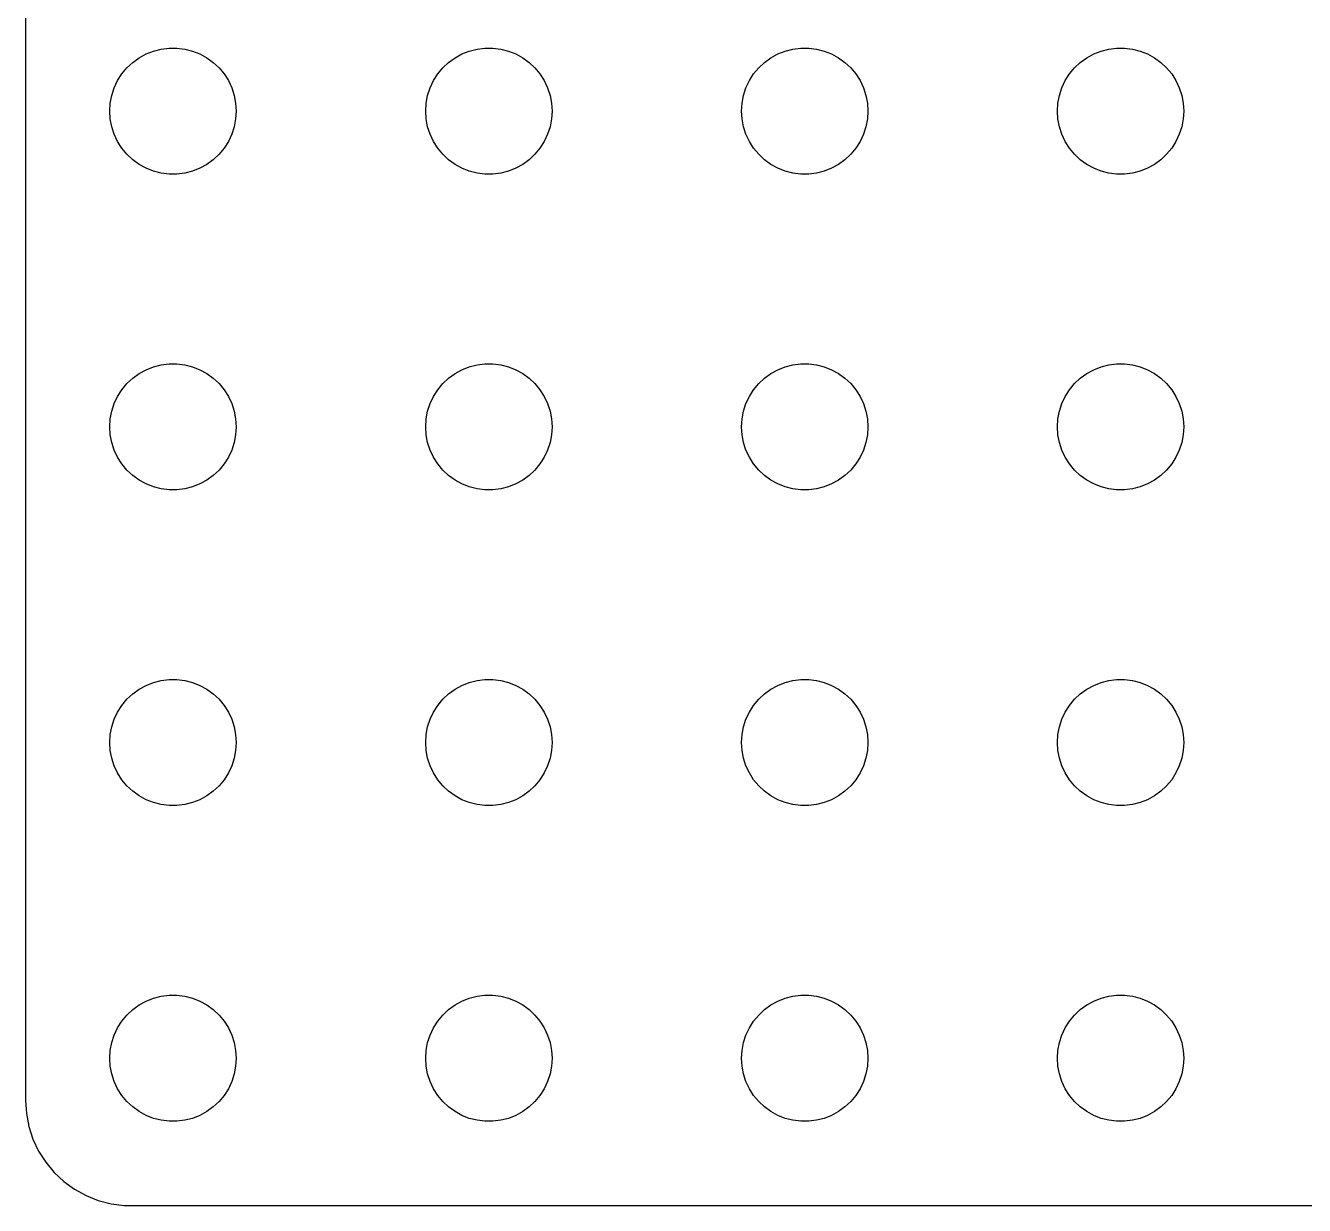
# Model space of a CAD drawing. Header units: metres. Extents: x -127 to 127, y -112 to 112.
# Drawn here: x -127 to -66.3, y -112 to -55.9 of the extents above; entities that cross this region are included whole.
import ezdxf

# ---------------------------------------------------------------- set-up
doc = ezdxf.new("R2010")
doc.units = ezdxf.units.M

msp = doc.modelspace()

# ---------------------------------------------------------------- linework, layer by layer
for p, q in [((-127, 107), (-127, -107)), ((-120.927, -57.1468), (-120.562, -57.0531)), ((-120.562, -57.0531), (-120.188, -57.0059)), ((-120.188, -57.0059), (-119.812, -57.0059)), ((-119.812, -57.0059), (-119.438, -57.0531)), ((-119.438, -57.0531), (-119.073, -57.1468)), ((-105.927, -57.1468), (-105.562, -57.0531)), ((-105.562, -57.0531), (-105.188, -57.0059)), ((-105.188, -57.0059), (-104.812, -57.0059)), ((-104.812, -57.0059), (-104.438, -57.0531)), ((-104.438, -57.0531), (-104.073, -57.1468)), ((-90.927, -57.1468), (-90.5621, -57.0531)), ((-90.5621, -57.0531), (-90.1884, -57.0059)), ((-90.1884, -57.0059), (-89.8116, -57.0059)), ((-89.8116, -57.0059), (-89.4379, -57.0531)), ((-89.4379, -57.0531), (-89.073, -57.1468)), ((-75.927, -57.1468), (-75.5621, -57.0531)), ((-75.5621, -57.0531), (-75.1884, -57.0059)), ((-75.1884, -57.0059), (-74.8116, -57.0059)), ((-74.8116, -57.0059), (-74.4379, -57.0531)), ((-74.4379, -57.0531), (-74.073, -57.1468)), ((-122.187, -57.9464), (-121.912, -57.6885)), ((-121.912, -57.6885), (-121.607, -57.467)), ((-121.607, -57.467), (-121.277, -57.2855)), ((-121.277, -57.2855), (-120.927, -57.1468)), ((-119.073, -57.1468), (-118.723, -57.2855)), ((-118.723, -57.2855), (-118.393, -57.467)), ((-118.393, -57.467), (-118.088, -57.6885)), ((-118.088, -57.6885), (-117.813, -57.9464)), ((-107.187, -57.9464), (-106.912, -57.6885)), ((-106.912, -57.6885), (-106.607, -57.467)), ((-106.607, -57.467), (-106.277, -57.2855)), ((-106.277, -57.2855), (-105.927, -57.1468)), ((-104.073, -57.1468), (-103.723, -57.2855)), ((-103.723, -57.2855), (-103.393, -57.467)), ((-103.393, -57.467), (-103.088, -57.6885)), ((-103.088, -57.6885), (-102.813, -57.9464)), ((-92.1869, -57.9464), (-91.9123, -57.6885)), ((-91.9123, -57.6885), (-91.6075, -57.467)), ((-91.6075, -57.467), (-91.2773, -57.2855)), ((-91.2773, -57.2855), (-90.927, -57.1468)), ((-89.073, -57.1468), (-88.7227, -57.2855)), ((-88.7227, -57.2855), (-88.3925, -57.467)), ((-88.3925, -57.467), (-88.0877, -57.6885)), ((-88.0877, -57.6885), (-87.8131, -57.9464)), ((-77.1869, -57.9464), (-76.9123, -57.6885)), ((-76.9123, -57.6885), (-76.6075, -57.467)), ((-76.6075, -57.467), (-76.2773, -57.2855)), ((-76.2773, -57.2855), (-75.927, -57.1468)), ((-74.073, -57.1468), (-73.7227, -57.2855)), ((-73.7227, -57.2855), (-73.3925, -57.467)), ((-73.3925, -57.467), (-73.0877, -57.6885)), ((-73.0877, -57.6885), (-72.8131, -57.9464)), ((-122.629, -58.5547), (-122.427, -58.2366)), ((-122.427, -58.2366), (-122.187, -57.9464)), ((-117.813, -57.9464), (-117.573, -58.2366)), ((-117.573, -58.2366), (-117.371, -58.5547)), ((-107.629, -58.5547), (-107.427, -58.2366)), ((-107.427, -58.2366), (-107.187, -57.9464)), ((-102.813, -57.9464), (-102.573, -58.2366)), ((-102.573, -58.2366), (-102.371, -58.5547)), ((-92.6289, -58.5547), (-92.427, -58.2366)), ((-92.427, -58.2366), (-92.1869, -57.9464)), ((-87.8131, -57.9464), (-87.573, -58.2366)), ((-87.573, -58.2366), (-87.3711, -58.5547)), ((-77.6289, -58.5547), (-77.427, -58.2366)), ((-77.427, -58.2366), (-77.1869, -57.9464)), ((-72.8131, -57.9464), (-72.573, -58.2366)), ((-72.573, -58.2366), (-72.3711, -58.5547)), ((-122.906, -59.2539), (-122.789, -58.8956)), ((-122.789, -58.8956), (-122.629, -58.5547)), ((-117.371, -58.5547), (-117.211, -58.8956)), ((-117.211, -58.8956), (-117.094, -59.2539)), ((-107.906, -59.2539), (-107.789, -58.8956)), ((-107.789, -58.8956), (-107.629, -58.5547)), ((-102.371, -58.5547), (-102.211, -58.8956)), ((-102.211, -58.8956), (-102.094, -59.2539)), ((-92.9057, -59.2539), (-92.7893, -58.8956)), ((-92.7893, -58.8956), (-92.6289, -58.5547)), ((-87.3711, -58.5547), (-87.2107, -58.8956)), ((-87.2107, -58.8956), (-87.0943, -59.2539)), ((-77.9057, -59.2539), (-77.7893, -58.8956)), ((-77.7893, -58.8956), (-77.6289, -58.5547)), ((-72.3711, -58.5547), (-72.2107, -58.8956)), ((-72.2107, -58.8956), (-72.0943, -59.2539)), ((-122.976, -59.624), (-122.906, -59.2539)), ((-117.094, -59.2539), (-117.024, -59.624)), ((-107.976, -59.624), (-107.906, -59.2539)), ((-102.094, -59.2539), (-102.024, -59.624)), ((-92.9763, -59.624), (-92.9057, -59.2539)), ((-87.0943, -59.2539), (-87.0237, -59.624)), ((-77.9763, -59.624), (-77.9057, -59.2539)), ((-72.0943, -59.2539), (-72.0237, -59.624)), ((-123, -60), (-122.976, -59.624)), ((-122.976, -60.376), (-123, -60)), ((-117.024, -59.624), (-117, -60)), ((-117, -60), (-117.024, -60.376)), ((-108, -60), (-107.976, -59.624)), ((-107.976, -60.376), (-108, -60)), ((-102.024, -59.624), (-102, -60)), ((-102, -60), (-102.024, -60.376)), ((-93, -60), (-92.9763, -59.624)), ((-92.9763, -60.376), (-93, -60)), ((-87.0237, -59.624), (-87, -60)), ((-87, -60), (-87.0237, -60.376)), ((-78, -60), (-77.9763, -59.624)), ((-77.9763, -60.376), (-78, -60)), ((-72.0237, -59.624), (-72, -60)), ((-72, -60), (-72.0237, -60.376)), ((-122.906, -60.7461), (-122.976, -60.376)), ((-117.024, -60.376), (-117.094, -60.7461)), ((-107.906, -60.7461), (-107.976, -60.376)), ((-102.024, -60.376), (-102.094, -60.7461)), ((-92.9057, -60.7461), (-92.9763, -60.376)), ((-87.0237, -60.376), (-87.0943, -60.7461)), ((-77.9057, -60.7461), (-77.9763, -60.376)), ((-72.0237, -60.376), (-72.0943, -60.7461)), ((-122.789, -61.1044), (-122.906, -60.7461)), ((-122.629, -61.4453), (-122.789, -61.1044)), ((-117.211, -61.1044), (-117.371, -61.4453)), ((-117.094, -60.7461), (-117.211, -61.1044)), ((-107.789, -61.1044), (-107.906, -60.7461)), ((-107.629, -61.4453), (-107.789, -61.1044)), ((-102.211, -61.1044), (-102.371, -61.4453)), ((-102.094, -60.7461), (-102.211, -61.1044)), ((-92.7893, -61.1044), (-92.9057, -60.7461)), ((-92.6289, -61.4453), (-92.7893, -61.1044)), ((-87.2107, -61.1044), (-87.3711, -61.4453)), ((-87.0943, -60.7461), (-87.2107, -61.1044)), ((-77.7893, -61.1044), (-77.9057, -60.7461)), ((-77.6289, -61.4453), (-77.7893, -61.1044)), ((-72.2107, -61.1044), (-72.3711, -61.4453)), ((-72.0943, -60.7461), (-72.2107, -61.1044)), ((-122.427, -61.7634), (-122.629, -61.4453)), ((-122.187, -62.0536), (-122.427, -61.7634)), ((-117.573, -61.7634), (-117.813, -62.0536)), ((-117.371, -61.4453), (-117.573, -61.7634)), ((-107.427, -61.7634), (-107.629, -61.4453)), ((-107.187, -62.0536), (-107.427, -61.7634)), ((-102.573, -61.7634), (-102.813, -62.0536)), ((-102.371, -61.4453), (-102.573, -61.7634)), ((-92.427, -61.7634), (-92.6289, -61.4453)), ((-92.1869, -62.0536), (-92.427, -61.7634)), ((-87.573, -61.7634), (-87.8131, -62.0536)), ((-87.3711, -61.4453), (-87.573, -61.7634)), ((-77.427, -61.7634), (-77.6289, -61.4453)), ((-77.1869, -62.0536), (-77.427, -61.7634)), ((-72.573, -61.7634), (-72.8131, -62.0536)), ((-72.3711, -61.4453), (-72.573, -61.7634)), ((-121.912, -62.3115), (-122.187, -62.0536)), ((-121.607, -62.533), (-121.912, -62.3115)), ((-121.277, -62.7145), (-121.607, -62.533)), ((-118.393, -62.533), (-118.723, -62.7145)), ((-118.088, -62.3115), (-118.393, -62.533)), ((-117.813, -62.0536), (-118.088, -62.3115)), ((-106.912, -62.3115), (-107.187, -62.0536)), ((-106.607, -62.533), (-106.912, -62.3115)), ((-106.277, -62.7145), (-106.607, -62.533)), ((-103.393, -62.533), (-103.723, -62.7145)), ((-103.088, -62.3115), (-103.393, -62.533)), ((-102.813, -62.0536), (-103.088, -62.3115)), ((-91.9123, -62.3115), (-92.1869, -62.0536)), ((-91.6075, -62.533), (-91.9123, -62.3115)), ((-91.2773, -62.7145), (-91.6075, -62.533)), ((-88.3925, -62.533), (-88.7227, -62.7145)), ((-88.0877, -62.3115), (-88.3925, -62.533)), ((-87.8131, -62.0536), (-88.0877, -62.3115)), ((-76.9123, -62.3115), (-77.1869, -62.0536)), ((-76.6075, -62.533), (-76.9123, -62.3115)), ((-76.2773, -62.7145), (-76.6075, -62.533)), ((-73.3925, -62.533), (-73.7227, -62.7145)), ((-73.0877, -62.3115), (-73.3925, -62.533)), ((-72.8131, -62.0536), (-73.0877, -62.3115)), ((-120.927, -62.8532), (-121.277, -62.7145)), ((-120.562, -62.9469), (-120.927, -62.8532)), ((-120.188, -62.9941), (-120.562, -62.9469)), ((-119.812, -62.9941), (-120.188, -62.9941)), ((-119.438, -62.9469), (-119.812, -62.9941)), ((-119.073, -62.8532), (-119.438, -62.9469)), ((-118.723, -62.7145), (-119.073, -62.8532)), ((-105.927, -62.8532), (-106.277, -62.7145)), ((-105.562, -62.9469), (-105.927, -62.8532)), ((-105.188, -62.9941), (-105.562, -62.9469)), ((-104.812, -62.9941), (-105.188, -62.9941)), ((-104.438, -62.9469), (-104.812, -62.9941)), ((-104.073, -62.8532), (-104.438, -62.9469)), ((-103.723, -62.7145), (-104.073, -62.8532)), ((-90.927, -62.8532), (-91.2773, -62.7145)), ((-90.5621, -62.9469), (-90.927, -62.8532)), ((-90.1884, -62.9941), (-90.5621, -62.9469)), ((-89.8116, -62.9941), (-90.1884, -62.9941)), ((-89.4379, -62.9469), (-89.8116, -62.9941)), ((-89.073, -62.8532), (-89.4379, -62.9469)), ((-88.7227, -62.7145), (-89.073, -62.8532)), ((-75.927, -62.8532), (-76.2773, -62.7145)), ((-75.5621, -62.9469), (-75.927, -62.8532)), ((-75.1884, -62.9941), (-75.5621, -62.9469)), ((-74.8116, -62.9941), (-75.1884, -62.9941)), ((-74.4379, -62.9469), (-74.8116, -62.9941)), ((-74.073, -62.8532), (-74.4379, -62.9469)), ((-73.7227, -62.7145), (-74.073, -62.8532)), ((-121.277, -72.2855), (-120.927, -72.1468)), ((-120.927, -72.1468), (-120.562, -72.0531)), ((-120.562, -72.0531), (-120.188, -72.0059)), ((-120.188, -72.0059), (-119.812, -72.0059)), ((-119.812, -72.0059), (-119.438, -72.0531)), ((-119.438, -72.0531), (-119.073, -72.1468)), ((-119.073, -72.1468), (-118.723, -72.2855)), ((-106.277, -72.2855), (-105.927, -72.1468)), ((-105.927, -72.1468), (-105.562, -72.0531)), ((-105.562, -72.0531), (-105.188, -72.0059)), ((-105.188, -72.0059), (-104.812, -72.0059)), ((-104.812, -72.0059), (-104.438, -72.0531)), ((-104.438, -72.0531), (-104.073, -72.1468)), ((-104.073, -72.1468), (-103.723, -72.2855)), ((-91.2773, -72.2855), (-90.927, -72.1468)), ((-90.927, -72.1468), (-90.5621, -72.0531)), ((-90.5621, -72.0531), (-90.1884, -72.0059)), ((-90.1884, -72.0059), (-89.8116, -72.0059)), ((-89.8116, -72.0059), (-89.4379, -72.0531)), ((-89.4379, -72.0531), (-89.073, -72.1468)), ((-89.073, -72.1468), (-88.7227, -72.2855)), ((-76.2773, -72.2855), (-75.927, -72.1468)), ((-75.927, -72.1468), (-75.5621, -72.0531)), ((-75.5621, -72.0531), (-75.1884, -72.0059)), ((-75.1884, -72.0059), (-74.8116, -72.0059)), ((-74.8116, -72.0059), (-74.4379, -72.0531)), ((-74.4379, -72.0531), (-74.073, -72.1468)), ((-74.073, -72.1468), (-73.7227, -72.2855)), ((-122.187, -72.9464), (-121.912, -72.6885)), ((-121.912, -72.6885), (-121.607, -72.467)), ((-121.607, -72.467), (-121.277, -72.2855)), ((-118.723, -72.2855), (-118.393, -72.467)), ((-118.393, -72.467), (-118.088, -72.6885)), ((-118.088, -72.6885), (-117.813, -72.9464)), ((-107.187, -72.9464), (-106.912, -72.6885)), ((-106.912, -72.6885), (-106.607, -72.467)), ((-106.607, -72.467), (-106.277, -72.2855)), ((-103.723, -72.2855), (-103.393, -72.467)), ((-103.393, -72.467), (-103.088, -72.6885)), ((-103.088, -72.6885), (-102.813, -72.9464)), ((-92.1869, -72.9464), (-91.9123, -72.6885)), ((-91.9123, -72.6885), (-91.6075, -72.467)), ((-91.6075, -72.467), (-91.2773, -72.2855)), ((-88.7227, -72.2855), (-88.3925, -72.467)), ((-88.3925, -72.467), (-88.0877, -72.6885)), ((-88.0877, -72.6885), (-87.8131, -72.9464)), ((-77.1869, -72.9464), (-76.9123, -72.6885)), ((-76.9123, -72.6885), (-76.6075, -72.467)), ((-76.6075, -72.467), (-76.2773, -72.2855)), ((-73.7227, -72.2855), (-73.3925, -72.467)), ((-73.3925, -72.467), (-73.0877, -72.6885)), ((-73.0877, -72.6885), (-72.8131, -72.9464)), ((-122.629, -73.5547), (-122.427, -73.2366)), ((-122.427, -73.2366), (-122.187, -72.9464)), ((-117.813, -72.9464), (-117.573, -73.2366)), ((-117.573, -73.2366), (-117.371, -73.5547)), ((-107.629, -73.5547), (-107.427, -73.2366)), ((-107.427, -73.2366), (-107.187, -72.9464)), ((-102.813, -72.9464), (-102.573, -73.2366)), ((-102.573, -73.2366), (-102.371, -73.5547)), ((-92.6289, -73.5547), (-92.427, -73.2366)), ((-92.427, -73.2366), (-92.1869, -72.9464)), ((-87.8131, -72.9464), (-87.573, -73.2366)), ((-87.573, -73.2366), (-87.3711, -73.5547)), ((-77.6289, -73.5547), (-77.427, -73.2366)), ((-77.427, -73.2366), (-77.1869, -72.9464)), ((-72.8131, -72.9464), (-72.573, -73.2366)), ((-72.573, -73.2366), (-72.3711, -73.5547)), ((-122.906, -74.2539), (-122.789, -73.8956)), ((-122.789, -73.8956), (-122.629, -73.5547)), ((-117.371, -73.5547), (-117.211, -73.8956)), ((-117.211, -73.8956), (-117.094, -74.2539)), ((-107.906, -74.2539), (-107.789, -73.8956)), ((-107.789, -73.8956), (-107.629, -73.5547)), ((-102.371, -73.5547), (-102.211, -73.8956)), ((-102.211, -73.8956), (-102.094, -74.2539)), ((-92.9057, -74.2539), (-92.7893, -73.8956)), ((-92.7893, -73.8956), (-92.6289, -73.5547)), ((-87.3711, -73.5547), (-87.2107, -73.8956)), ((-87.2107, -73.8956), (-87.0943, -74.2539)), ((-77.9057, -74.2539), (-77.7893, -73.8956)), ((-77.7893, -73.8956), (-77.6289, -73.5547)), ((-72.3711, -73.5547), (-72.2107, -73.8956)), ((-72.2107, -73.8956), (-72.0943, -74.2539)), ((-123, -75), (-122.976, -74.624)), ((-122.976, -74.624), (-122.906, -74.2539)), ((-117.094, -74.2539), (-117.024, -74.624)), ((-117.024, -74.624), (-117, -75)), ((-108, -75), (-107.976, -74.624)), ((-107.976, -74.624), (-107.906, -74.2539)), ((-102.094, -74.2539), (-102.024, -74.624)), ((-102.024, -74.624), (-102, -75)), ((-93, -75), (-92.9763, -74.624)), ((-92.9763, -74.624), (-92.9057, -74.2539)), ((-87.0943, -74.2539), (-87.0237, -74.624)), ((-87.0237, -74.624), (-87, -75)), ((-78, -75), (-77.9763, -74.624)), ((-77.9763, -74.624), (-77.9057, -74.2539)), ((-72.0943, -74.2539), (-72.0237, -74.624)), ((-72.0237, -74.624), (-72, -75)), ((-122.976, -75.376), (-123, -75)), ((-117, -75), (-117.024, -75.376)), ((-107.976, -75.376), (-108, -75)), ((-102, -75), (-102.024, -75.376)), ((-92.9763, -75.376), (-93, -75)), ((-87, -75), (-87.0237, -75.376)), ((-77.9763, -75.376), (-78, -75)), ((-72, -75), (-72.0237, -75.376)), ((-122.906, -75.7461), (-122.976, -75.376)), ((-122.789, -76.1044), (-122.906, -75.7461)), ((-117.094, -75.7461), (-117.211, -76.1044)), ((-117.024, -75.376), (-117.094, -75.7461)), ((-107.906, -75.7461), (-107.976, -75.376)), ((-107.789, -76.1044), (-107.906, -75.7461)), ((-102.094, -75.7461), (-102.211, -76.1044)), ((-102.024, -75.376), (-102.094, -75.7461)), ((-92.9057, -75.7461), (-92.9763, -75.376)), ((-92.7893, -76.1044), (-92.9057, -75.7461)), ((-87.0943, -75.7461), (-87.2107, -76.1044)), ((-87.0237, -75.376), (-87.0943, -75.7461)), ((-77.9057, -75.7461), (-77.9763, -75.376)), ((-77.7893, -76.1044), (-77.9057, -75.7461)), ((-72.0943, -75.7461), (-72.2107, -76.1044)), ((-72.0237, -75.376), (-72.0943, -75.7461)), ((-122.629, -76.4453), (-122.789, -76.1044)), ((-122.427, -76.7634), (-122.629, -76.4453)), ((-117.371, -76.4453), (-117.573, -76.7634)), ((-117.211, -76.1044), (-117.371, -76.4453)), ((-107.629, -76.4453), (-107.789, -76.1044)), ((-107.427, -76.7634), (-107.629, -76.4453)), ((-102.371, -76.4453), (-102.573, -76.7634)), ((-102.211, -76.1044), (-102.371, -76.4453)), ((-92.6289, -76.4453), (-92.7893, -76.1044)), ((-92.427, -76.7634), (-92.6289, -76.4453)), ((-87.3711, -76.4453), (-87.573, -76.7634)), ((-87.2107, -76.1044), (-87.3711, -76.4453)), ((-77.6289, -76.4453), (-77.7893, -76.1044)), ((-77.427, -76.7634), (-77.6289, -76.4453)), ((-72.3711, -76.4453), (-72.573, -76.7634)), ((-72.2107, -76.1044), (-72.3711, -76.4453)), ((-122.187, -77.0536), (-122.427, -76.7634)), ((-121.912, -77.3115), (-122.187, -77.0536)), ((-117.813, -77.0536), (-118.088, -77.3115)), ((-117.573, -76.7634), (-117.813, -77.0536)), ((-107.187, -77.0536), (-107.427, -76.7634)), ((-106.912, -77.3115), (-107.187, -77.0536)), ((-102.813, -77.0536), (-103.088, -77.3115)), ((-102.573, -76.7634), (-102.813, -77.0536)), ((-92.1869, -77.0536), (-92.427, -76.7634)), ((-91.9123, -77.3115), (-92.1869, -77.0536)), ((-87.8131, -77.0536), (-88.0877, -77.3115)), ((-87.573, -76.7634), (-87.8131, -77.0536)), ((-77.1869, -77.0536), (-77.427, -76.7634)), ((-76.9123, -77.3115), (-77.1869, -77.0536)), ((-72.8131, -77.0536), (-73.0877, -77.3115)), ((-72.573, -76.7634), (-72.8131, -77.0536)), ((-121.607, -77.533), (-121.912, -77.3115)), ((-121.277, -77.7145), (-121.607, -77.533)), ((-120.927, -77.8532), (-121.277, -77.7145)), ((-118.723, -77.7145), (-119.073, -77.8532)), ((-118.393, -77.533), (-118.723, -77.7145)), ((-118.088, -77.3115), (-118.393, -77.533)), ((-106.607, -77.533), (-106.912, -77.3115)), ((-106.277, -77.7145), (-106.607, -77.533)), ((-105.927, -77.8532), (-106.277, -77.7145)), ((-103.723, -77.7145), (-104.073, -77.8532)), ((-103.393, -77.533), (-103.723, -77.7145)), ((-103.088, -77.3115), (-103.393, -77.533)), ((-91.6075, -77.533), (-91.9123, -77.3115)), ((-91.2773, -77.7145), (-91.6075, -77.533)), ((-90.927, -77.8532), (-91.2773, -77.7145)), ((-88.7227, -77.7145), (-89.073, -77.8532)), ((-88.3925, -77.533), (-88.7227, -77.7145)), ((-88.0877, -77.3115), (-88.3925, -77.533)), ((-76.6075, -77.533), (-76.9123, -77.3115)), ((-76.2773, -77.7145), (-76.6075, -77.533)), ((-75.927, -77.8532), (-76.2773, -77.7145)), ((-73.7227, -77.7145), (-74.073, -77.8532)), ((-73.3925, -77.533), (-73.7227, -77.7145)), ((-73.0877, -77.3115), (-73.3925, -77.533)), ((-120.562, -77.9469), (-120.927, -77.8532)), ((-120.188, -77.9941), (-120.562, -77.9469)), ((-119.812, -77.9941), (-120.188, -77.9941)), ((-119.438, -77.9469), (-119.812, -77.9941)), ((-119.073, -77.8532), (-119.438, -77.9469)), ((-105.562, -77.9469), (-105.927, -77.8532)), ((-105.188, -77.9941), (-105.562, -77.9469)), ((-104.812, -77.9941), (-105.188, -77.9941)), ((-104.438, -77.9469), (-104.812, -77.9941)), ((-104.073, -77.8532), (-104.438, -77.9469)), ((-90.5621, -77.9469), (-90.927, -77.8532)), ((-90.1884, -77.9941), (-90.5621, -77.9469)), ((-89.8116, -77.9941), (-90.1884, -77.9941)), ((-89.4379, -77.9469), (-89.8116, -77.9941)), ((-89.073, -77.8532), (-89.4379, -77.9469)), ((-75.5621, -77.9469), (-75.927, -77.8532)), ((-75.1884, -77.9941), (-75.5621, -77.9469)), ((-74.8116, -77.9941), (-75.1884, -77.9941)), ((-74.4379, -77.9469), (-74.8116, -77.9941)), ((-74.073, -77.8532), (-74.4379, -77.9469)), ((-121.607, -87.467), (-121.277, -87.2855)), ((-121.277, -87.2855), (-120.927, -87.1468)), ((-120.927, -87.1468), (-120.562, -87.0531)), ((-120.562, -87.0531), (-120.188, -87.0059)), ((-120.188, -87.0059), (-119.812, -87.0059)), ((-119.812, -87.0059), (-119.438, -87.0531)), ((-119.438, -87.0531), (-119.073, -87.1468)), ((-119.073, -87.1468), (-118.723, -87.2855)), ((-118.723, -87.2855), (-118.393, -87.467)), ((-106.607, -87.467), (-106.277, -87.2855)), ((-106.277, -87.2855), (-105.927, -87.1468)), ((-105.927, -87.1468), (-105.562, -87.0531)), ((-105.562, -87.0531), (-105.188, -87.0059)), ((-105.188, -87.0059), (-104.812, -87.0059)), ((-104.812, -87.0059), (-104.438, -87.0531)), ((-104.438, -87.0531), (-104.073, -87.1468)), ((-104.073, -87.1468), (-103.723, -87.2855)), ((-103.723, -87.2855), (-103.393, -87.467)), ((-91.6075, -87.467), (-91.2773, -87.2855)), ((-91.2773, -87.2855), (-90.927, -87.1468)), ((-90.927, -87.1468), (-90.5621, -87.0531)), ((-90.5621, -87.0531), (-90.1884, -87.0059)), ((-90.1884, -87.0059), (-89.8116, -87.0059)), ((-89.8116, -87.0059), (-89.4379, -87.0531)), ((-89.4379, -87.0531), (-89.073, -87.1468)), ((-89.073, -87.1468), (-88.7227, -87.2855)), ((-88.7227, -87.2855), (-88.3925, -87.467)), ((-76.6075, -87.467), (-76.2773, -87.2855)), ((-76.2773, -87.2855), (-75.927, -87.1468)), ((-75.927, -87.1468), (-75.5621, -87.0531)), ((-75.5621, -87.0531), (-75.1884, -87.0059)), ((-75.1884, -87.0059), (-74.8116, -87.0059)), ((-74.8116, -87.0059), (-74.4379, -87.0531)), ((-74.4379, -87.0531), (-74.073, -87.1468)), ((-74.073, -87.1468), (-73.7227, -87.2855)), ((-73.7227, -87.2855), (-73.3925, -87.467)), ((-122.427, -88.2366), (-122.187, -87.9464)), ((-122.187, -87.9464), (-121.912, -87.6885)), ((-121.912, -87.6885), (-121.607, -87.467)), ((-118.393, -87.467), (-118.088, -87.6885)), ((-118.088, -87.6885), (-117.813, -87.9464)), ((-117.813, -87.9464), (-117.573, -88.2366)), ((-107.427, -88.2366), (-107.187, -87.9464)), ((-107.187, -87.9464), (-106.912, -87.6885)), ((-106.912, -87.6885), (-106.607, -87.467)), ((-103.393, -87.467), (-103.088, -87.6885)), ((-103.088, -87.6885), (-102.813, -87.9464)), ((-102.813, -87.9464), (-102.573, -88.2366)), ((-92.427, -88.2366), (-92.1869, -87.9464)), ((-92.1869, -87.9464), (-91.9123, -87.6885)), ((-91.9123, -87.6885), (-91.6075, -87.467)), ((-88.3925, -87.467), (-88.0877, -87.6885)), ((-88.0877, -87.6885), (-87.8131, -87.9464)), ((-87.8131, -87.9464), (-87.573, -88.2366)), ((-77.427, -88.2366), (-77.1869, -87.9464)), ((-77.1869, -87.9464), (-76.9123, -87.6885)), ((-76.9123, -87.6885), (-76.6075, -87.467)), ((-73.3925, -87.467), (-73.0877, -87.6885)), ((-73.0877, -87.6885), (-72.8131, -87.9464)), ((-72.8131, -87.9464), (-72.573, -88.2366)), ((-122.789, -88.8956), (-122.629, -88.5547)), ((-122.629, -88.5547), (-122.427, -88.2366)), ((-117.573, -88.2366), (-117.371, -88.5547)), ((-117.371, -88.5547), (-117.211, -88.8956)), ((-107.789, -88.8956), (-107.629, -88.5547)), ((-107.629, -88.5547), (-107.427, -88.2366)), ((-102.573, -88.2366), (-102.371, -88.5547)), ((-102.371, -88.5547), (-102.211, -88.8956)), ((-92.7893, -88.8956), (-92.6289, -88.5547)), ((-92.6289, -88.5547), (-92.427, -88.2366)), ((-87.573, -88.2366), (-87.3711, -88.5547)), ((-87.3711, -88.5547), (-87.2107, -88.8956)), ((-77.7893, -88.8956), (-77.6289, -88.5547)), ((-77.6289, -88.5547), (-77.427, -88.2366)), ((-72.573, -88.2366), (-72.3711, -88.5547)), ((-72.3711, -88.5547), (-72.2107, -88.8956)), ((-122.976, -89.624), (-122.906, -89.2539)), ((-122.906, -89.2539), (-122.789, -88.8956)), ((-117.211, -88.8956), (-117.094, -89.2539)), ((-117.094, -89.2539), (-117.024, -89.624)), ((-107.976, -89.624), (-107.906, -89.2539)), ((-107.906, -89.2539), (-107.789, -88.8956)), ((-102.211, -88.8956), (-102.094, -89.2539)), ((-102.094, -89.2539), (-102.024, -89.624)), ((-92.9763, -89.624), (-92.9057, -89.2539)), ((-92.9057, -89.2539), (-92.7893, -88.8956)), ((-87.2107, -88.8956), (-87.0943, -89.2539)), ((-87.0943, -89.2539), (-87.0237, -89.624)), ((-77.9763, -89.624), (-77.9057, -89.2539)), ((-77.9057, -89.2539), (-77.7893, -88.8956)), ((-72.2107, -88.8956), (-72.0943, -89.2539)), ((-72.0943, -89.2539), (-72.0237, -89.624)), ((-123, -90), (-122.976, -89.624)), ((-117.024, -89.624), (-117, -90)), ((-108, -90), (-107.976, -89.624)), ((-102.024, -89.624), (-102, -90)), ((-93, -90), (-92.9763, -89.624)), ((-87.0237, -89.624), (-87, -90)), ((-78, -90), (-77.9763, -89.624)), ((-72.0237, -89.624), (-72, -90)), ((-122.976, -90.376), (-123, -90)), ((-122.906, -90.7461), (-122.976, -90.376)), ((-117.024, -90.376), (-117.094, -90.7461)), ((-117, -90), (-117.024, -90.376)), ((-107.976, -90.376), (-108, -90)), ((-107.906, -90.7461), (-107.976, -90.376)), ((-102.024, -90.376), (-102.094, -90.7461)), ((-102, -90), (-102.024, -90.376)), ((-92.9763, -90.376), (-93, -90)), ((-92.9057, -90.7461), (-92.9763, -90.376)), ((-87.0237, -90.376), (-87.0943, -90.7461)), ((-87, -90), (-87.0237, -90.376)), ((-77.9763, -90.376), (-78, -90)), ((-77.9057, -90.7461), (-77.9763, -90.376)), ((-72.0237, -90.376), (-72.0943, -90.7461)), ((-72, -90), (-72.0237, -90.376)), ((-122.789, -91.1044), (-122.906, -90.7461)), ((-117.094, -90.7461), (-117.211, -91.1044)), ((-107.789, -91.1044), (-107.906, -90.7461)), ((-102.094, -90.7461), (-102.211, -91.1044)), ((-92.7893, -91.1044), (-92.9057, -90.7461)), ((-87.0943, -90.7461), (-87.2107, -91.1044)), ((-77.7893, -91.1044), (-77.9057, -90.7461)), ((-72.0943, -90.7461), (-72.2107, -91.1044)), ((-122.629, -91.4453), (-122.789, -91.1044)), ((-122.427, -91.7634), (-122.629, -91.4453)), ((-117.371, -91.4453), (-117.573, -91.7634)), ((-117.211, -91.1044), (-117.371, -91.4453)), ((-107.629, -91.4453), (-107.789, -91.1044)), ((-107.427, -91.7634), (-107.629, -91.4453)), ((-102.371, -91.4453), (-102.573, -91.7634)), ((-102.211, -91.1044), (-102.371, -91.4453)), ((-92.6289, -91.4453), (-92.7893, -91.1044)), ((-92.427, -91.7634), (-92.6289, -91.4453)), ((-87.3711, -91.4453), (-87.573, -91.7634)), ((-87.2107, -91.1044), (-87.3711, -91.4453)), ((-77.6289, -91.4453), (-77.7893, -91.1044)), ((-77.427, -91.7634), (-77.6289, -91.4453)), ((-72.3711, -91.4453), (-72.573, -91.7634)), ((-72.2107, -91.1044), (-72.3711, -91.4453)), ((-122.187, -92.0536), (-122.427, -91.7634)), ((-121.912, -92.3115), (-122.187, -92.0536)), ((-117.813, -92.0536), (-118.088, -92.3115)), ((-117.573, -91.7634), (-117.813, -92.0536)), ((-107.187, -92.0536), (-107.427, -91.7634)), ((-106.912, -92.3115), (-107.187, -92.0536)), ((-102.813, -92.0536), (-103.088, -92.3115)), ((-102.573, -91.7634), (-102.813, -92.0536)), ((-92.1869, -92.0536), (-92.427, -91.7634)), ((-91.9123, -92.3115), (-92.1869, -92.0536)), ((-87.8131, -92.0536), (-88.0877, -92.3115)), ((-87.573, -91.7634), (-87.8131, -92.0536)), ((-77.1869, -92.0536), (-77.427, -91.7634)), ((-76.9123, -92.3115), (-77.1869, -92.0536)), ((-72.8131, -92.0536), (-73.0877, -92.3115)), ((-72.573, -91.7634), (-72.8131, -92.0536)), ((-121.607, -92.533), (-121.912, -92.3115)), ((-121.277, -92.7145), (-121.607, -92.533)), ((-120.927, -92.8532), (-121.277, -92.7145)), ((-120.562, -92.9469), (-120.927, -92.8532)), ((-119.073, -92.8532), (-119.438, -92.9469)), ((-118.723, -92.7145), (-119.073, -92.8532)), ((-118.393, -92.533), (-118.723, -92.7145)), ((-118.088, -92.3115), (-118.393, -92.533)), ((-106.607, -92.533), (-106.912, -92.3115)), ((-106.277, -92.7145), (-106.607, -92.533)), ((-105.927, -92.8532), (-106.277, -92.7145)), ((-105.562, -92.9469), (-105.927, -92.8532)), ((-104.073, -92.8532), (-104.438, -92.9469)), ((-103.723, -92.7145), (-104.073, -92.8532)), ((-103.393, -92.533), (-103.723, -92.7145)), ((-103.088, -92.3115), (-103.393, -92.533)), ((-91.6075, -92.533), (-91.9123, -92.3115)), ((-91.2773, -92.7145), (-91.6075, -92.533)), ((-90.927, -92.8532), (-91.2773, -92.7145)), ((-90.5621, -92.9469), (-90.927, -92.8532)), ((-89.073, -92.8532), (-89.4379, -92.9469)), ((-88.7227, -92.7145), (-89.073, -92.8532)), ((-88.3925, -92.533), (-88.7227, -92.7145)), ((-88.0877, -92.3115), (-88.3925, -92.533)), ((-76.6075, -92.533), (-76.9123, -92.3115)), ((-76.2773, -92.7145), (-76.6075, -92.533)), ((-75.927, -92.8532), (-76.2773, -92.7145)), ((-75.5621, -92.9469), (-75.927, -92.8532)), ((-74.073, -92.8532), (-74.4379, -92.9469)), ((-73.7227, -92.7145), (-74.073, -92.8532)), ((-73.3925, -92.533), (-73.7227, -92.7145)), ((-73.0877, -92.3115), (-73.3925, -92.533)), ((-120.188, -92.9941), (-120.562, -92.9469)), ((-119.812, -92.9941), (-120.188, -92.9941)), ((-119.438, -92.9469), (-119.812, -92.9941)), ((-105.188, -92.9941), (-105.562, -92.9469)), ((-104.812, -92.9941), (-105.188, -92.9941)), ((-104.438, -92.9469), (-104.812, -92.9941)), ((-90.1884, -92.9941), (-90.5621, -92.9469)), ((-89.8116, -92.9941), (-90.1884, -92.9941)), ((-89.4379, -92.9469), (-89.8116, -92.9941)), ((-75.1884, -92.9941), (-75.5621, -92.9469)), ((-74.8116, -92.9941), (-75.1884, -92.9941)), ((-74.4379, -92.9469), (-74.8116, -92.9941)), ((-120.562, -102.053), (-120.188, -102.006)), ((-120.188, -102.006), (-119.812, -102.006)), ((-119.812, -102.006), (-119.438, -102.053)), ((-105.562, -102.053), (-105.188, -102.006)), ((-105.188, -102.006), (-104.812, -102.006)), ((-104.812, -102.006), (-104.438, -102.053)), ((-90.5621, -102.053), (-90.1884, -102.006)), ((-90.1884, -102.006), (-89.8116, -102.006)), ((-89.8116, -102.006), (-89.4379, -102.053)), ((-75.5621, -102.053), (-75.1884, -102.006)), ((-75.1884, -102.006), (-74.8116, -102.006)), ((-74.8116, -102.006), (-74.4379, -102.053)), ((-121.912, -102.688), (-121.607, -102.467)), ((-121.607, -102.467), (-121.277, -102.286)), ((-121.277, -102.286), (-120.927, -102.147)), ((-120.927, -102.147), (-120.562, -102.053)), ((-119.438, -102.053), (-119.073, -102.147)), ((-119.073, -102.147), (-118.723, -102.286)), ((-118.723, -102.286), (-118.393, -102.467)), ((-118.393, -102.467), (-118.088, -102.688)), ((-106.912, -102.688), (-106.607, -102.467)), ((-106.607, -102.467), (-106.277, -102.286)), ((-106.277, -102.286), (-105.927, -102.147)), ((-105.927, -102.147), (-105.562, -102.053)), ((-104.438, -102.053), (-104.073, -102.147)), ((-104.073, -102.147), (-103.723, -102.286)), ((-103.723, -102.286), (-103.393, -102.467)), ((-103.393, -102.467), (-103.088, -102.688)), ((-91.9123, -102.688), (-91.6075, -102.467)), ((-91.6075, -102.467), (-91.2773, -102.286)), ((-91.2773, -102.286), (-90.927, -102.147)), ((-90.927, -102.147), (-90.5621, -102.053)), ((-89.4379, -102.053), (-89.073, -102.147)), ((-89.073, -102.147), (-88.7227, -102.286)), ((-88.7227, -102.286), (-88.3925, -102.467)), ((-88.3925, -102.467), (-88.0877, -102.688)), ((-76.9123, -102.688), (-76.6075, -102.467)), ((-76.6075, -102.467), (-76.2773, -102.286)), ((-76.2773, -102.286), (-75.927, -102.147)), ((-75.927, -102.147), (-75.5621, -102.053)), ((-74.4379, -102.053), (-74.073, -102.147)), ((-74.073, -102.147), (-73.7227, -102.286)), ((-73.7227, -102.286), (-73.3925, -102.467)), ((-73.3925, -102.467), (-73.0877, -102.688)), ((-122.629, -103.555), (-122.427, -103.237)), ((-122.427, -103.237), (-122.187, -102.946)), ((-122.187, -102.946), (-121.912, -102.688)), ((-118.088, -102.688), (-117.813, -102.946)), ((-117.813, -102.946), (-117.573, -103.237)), ((-117.573, -103.237), (-117.371, -103.555)), ((-107.629, -103.555), (-107.427, -103.237)), ((-107.427, -103.237), (-107.187, -102.946)), ((-107.187, -102.946), (-106.912, -102.688)), ((-103.088, -102.688), (-102.813, -102.946)), ((-102.813, -102.946), (-102.573, -103.237)), ((-102.573, -103.237), (-102.371, -103.555)), ((-92.6289, -103.555), (-92.427, -103.237)), ((-92.427, -103.237), (-92.1869, -102.946)), ((-92.1869, -102.946), (-91.9123, -102.688)), ((-88.0877, -102.688), (-87.8131, -102.946)), ((-87.8131, -102.946), (-87.573, -103.237)), ((-87.573, -103.237), (-87.3711, -103.555)), ((-77.6289, -103.555), (-77.427, -103.237)), ((-77.427, -103.237), (-77.1869, -102.946)), ((-77.1869, -102.946), (-76.9123, -102.688)), ((-73.0877, -102.688), (-72.8131, -102.946)), ((-72.8131, -102.946), (-72.573, -103.237)), ((-72.573, -103.237), (-72.3711, -103.555)), ((-122.789, -103.896), (-122.629, -103.555)), ((-117.371, -103.555), (-117.211, -103.896)), ((-107.789, -103.896), (-107.629, -103.555)), ((-102.371, -103.555), (-102.211, -103.896)), ((-92.7893, -103.896), (-92.6289, -103.555)), ((-87.3711, -103.555), (-87.2107, -103.896)), ((-77.7893, -103.896), (-77.6289, -103.555)), ((-72.3711, -103.555), (-72.2107, -103.896)), ((-122.976, -104.624), (-122.906, -104.254)), ((-122.906, -104.254), (-122.789, -103.896)), ((-117.211, -103.896), (-117.094, -104.254)), ((-117.094, -104.254), (-117.024, -104.624)), ((-107.976, -104.624), (-107.906, -104.254)), ((-107.906, -104.254), (-107.789, -103.896)), ((-102.211, -103.896), (-102.094, -104.254)), ((-102.094, -104.254), (-102.024, -104.624)), ((-92.9763, -104.624), (-92.9057, -104.254)), ((-92.9057, -104.254), (-92.7893, -103.896)), ((-87.2107, -103.896), (-87.0943, -104.254)), ((-87.0943, -104.254), (-87.0237, -104.624)), ((-77.9763, -104.624), (-77.9057, -104.254)), ((-77.9057, -104.254), (-77.7893, -103.896)), ((-72.2107, -103.896), (-72.0943, -104.254)), ((-72.0943, -104.254), (-72.0237, -104.624)), ((-123, -105), (-122.976, -104.624)), ((-122.976, -105.376), (-123, -105)), ((-117.024, -104.624), (-117, -105)), ((-117, -105), (-117.024, -105.376)), ((-108, -105), (-107.976, -104.624)), ((-107.976, -105.376), (-108, -105)), ((-102.024, -104.624), (-102, -105)), ((-102, -105), (-102.024, -105.376)), ((-93, -105), (-92.9763, -104.624)), ((-92.9763, -105.376), (-93, -105)), ((-87.0237, -104.624), (-87, -105)), ((-87, -105), (-87.0237, -105.376)), ((-78, -105), (-77.9763, -104.624)), ((-77.9763, -105.376), (-78, -105)), ((-72.0237, -104.624), (-72, -105)), ((-72, -105), (-72.0237, -105.376)), ((-122.906, -105.746), (-122.976, -105.376)), ((-117.024, -105.376), (-117.094, -105.746)), ((-107.906, -105.746), (-107.976, -105.376)), ((-102.024, -105.376), (-102.094, -105.746)), ((-92.9057, -105.746), (-92.9763, -105.376)), ((-87.0237, -105.376), (-87.0943, -105.746)), ((-77.9057, -105.746), (-77.9763, -105.376)), ((-72.0237, -105.376), (-72.0943, -105.746)), ((-122.789, -106.104), (-122.906, -105.746)), ((-122.629, -106.445), (-122.789, -106.104)), ((-117.211, -106.104), (-117.371, -106.445)), ((-117.094, -105.746), (-117.211, -106.104)), ((-107.789, -106.104), (-107.906, -105.746)), ((-107.629, -106.445), (-107.789, -106.104)), ((-102.211, -106.104), (-102.371, -106.445)), ((-102.094, -105.746), (-102.211, -106.104)), ((-92.7893, -106.104), (-92.9057, -105.746)), ((-92.6289, -106.445), (-92.7893, -106.104)), ((-87.2107, -106.104), (-87.3711, -106.445)), ((-87.0943, -105.746), (-87.2107, -106.104)), ((-77.7893, -106.104), (-77.9057, -105.746)), ((-77.6289, -106.445), (-77.7893, -106.104)), ((-72.2107, -106.104), (-72.3711, -106.445)), ((-72.0943, -105.746), (-72.2107, -106.104)), ((-122.427, -106.763), (-122.629, -106.445)), ((-122.187, -107.054), (-122.427, -106.763)), ((-117.573, -106.763), (-117.813, -107.054)), ((-117.371, -106.445), (-117.573, -106.763)), ((-107.427, -106.763), (-107.629, -106.445)), ((-107.187, -107.054), (-107.427, -106.763)), ((-102.573, -106.763), (-102.813, -107.054)), ((-102.371, -106.445), (-102.573, -106.763)), ((-92.427, -106.763), (-92.6289, -106.445)), ((-92.1869, -107.054), (-92.427, -106.763)), ((-87.573, -106.763), (-87.8131, -107.054)), ((-87.3711, -106.445), (-87.573, -106.763)), ((-77.427, -106.763), (-77.6289, -106.445)), ((-77.1869, -107.054), (-77.427, -106.763)), ((-72.573, -106.763), (-72.8131, -107.054)), ((-72.3711, -106.445), (-72.573, -106.763)), ((-127, -107), (-126.961, -107.627)), ((-121.912, -107.312), (-122.187, -107.054)), ((-121.607, -107.533), (-121.912, -107.312)), ((-118.088, -107.312), (-118.393, -107.533)), ((-117.813, -107.054), (-118.088, -107.312)), ((-106.912, -107.312), (-107.187, -107.054)), ((-106.607, -107.533), (-106.912, -107.312)), ((-103.088, -107.312), (-103.393, -107.533)), ((-102.813, -107.054), (-103.088, -107.312)), ((-91.9123, -107.312), (-92.1869, -107.054)), ((-91.6075, -107.533), (-91.9123, -107.312)), ((-88.0877, -107.312), (-88.3925, -107.533)), ((-87.8131, -107.054), (-88.0877, -107.312)), ((-76.9123, -107.312), (-77.1869, -107.054)), ((-76.6075, -107.533), (-76.9123, -107.312)), ((-73.0877, -107.312), (-73.3925, -107.533)), ((-72.8131, -107.054), (-73.0877, -107.312)), ((-126.961, -107.627), (-126.843, -108.243)), ((-121.277, -107.714), (-121.607, -107.533)), ((-120.927, -107.853), (-121.277, -107.714)), ((-120.562, -107.947), (-120.927, -107.853)), ((-120.188, -107.994), (-120.562, -107.947)), ((-119.812, -107.994), (-120.188, -107.994)), ((-119.438, -107.947), (-119.812, -107.994)), ((-119.073, -107.853), (-119.438, -107.947)), ((-118.723, -107.714), (-119.073, -107.853)), ((-118.393, -107.533), (-118.723, -107.714)), ((-106.277, -107.714), (-106.607, -107.533)), ((-105.927, -107.853), (-106.277, -107.714)), ((-105.562, -107.947), (-105.927, -107.853)), ((-105.188, -107.994), (-105.562, -107.947)), ((-104.812, -107.994), (-105.188, -107.994)), ((-104.438, -107.947), (-104.812, -107.994)), ((-104.073, -107.853), (-104.438, -107.947)), ((-103.723, -107.714), (-104.073, -107.853)), ((-103.393, -107.533), (-103.723, -107.714)), ((-91.2773, -107.714), (-91.6075, -107.533)), ((-90.927, -107.853), (-91.2773, -107.714)), ((-90.5621, -107.947), (-90.927, -107.853)), ((-90.1884, -107.994), (-90.5621, -107.947)), ((-89.8116, -107.994), (-90.1884, -107.994)), ((-89.4379, -107.947), (-89.8116, -107.994)), ((-89.073, -107.853), (-89.4379, -107.947)), ((-88.7227, -107.714), (-89.073, -107.853)), ((-88.3925, -107.533), (-88.7227, -107.714)), ((-76.2773, -107.714), (-76.6075, -107.533)), ((-75.927, -107.853), (-76.2773, -107.714)), ((-75.5621, -107.947), (-75.927, -107.853)), ((-75.1884, -107.994), (-75.5621, -107.947)), ((-74.8116, -107.994), (-75.1884, -107.994)), ((-74.4379, -107.947), (-74.8116, -107.994)), ((-74.073, -107.853), (-74.4379, -107.947)), ((-73.7227, -107.714), (-74.073, -107.853)), ((-73.3925, -107.533), (-73.7227, -107.714)), ((-126.843, -108.243), (-126.649, -108.841)), ((-126.649, -108.841), (-126.382, -109.409)), ((-126.382, -109.409), (-126.045, -109.939)), ((-126.045, -109.939), (-125.645, -110.423)), ((-125.645, -110.423), (-125.187, -110.853)), ((-125.187, -110.853), (-124.679, -111.222)), ((-124.679, -111.222), (-124.129, -111.524)), ((-124.129, -111.524), (-123.545, -111.755)), ((-123.545, -111.755), (-122.937, -111.911)), ((-122.937, -111.911), (-122.314, -111.99)), ((-122.314, -111.99), (122.314, -111.99))]:
    msp.add_line(p, q)

doc.saveas('drawing.dxf')
